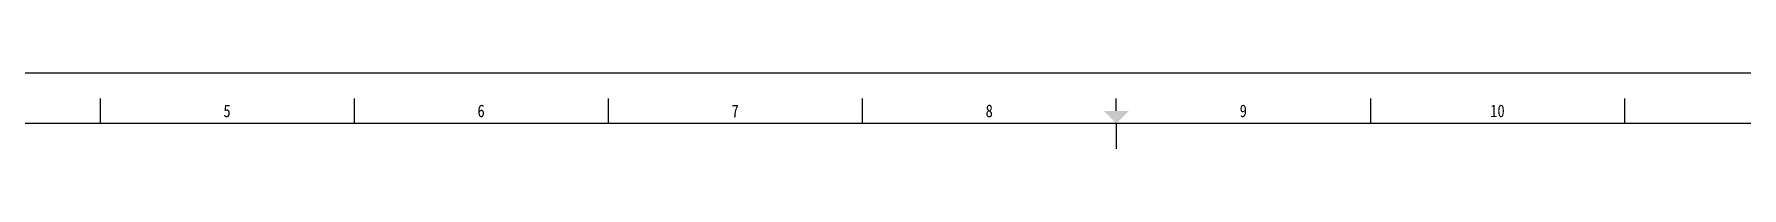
# Model space of a CAD drawing. Extents: x 741202 to 867202, y 603120 to 647617.
# Drawn here: x 820191 to 845555, y 646494 to 647617 of the extents above; entities that cross this region are included whole.
import ezdxf
from ezdxf.enums import TextEntityAlignment as Align

# ---------------------------------------------------------------- set-up
doc = ezdxf.new("R2010")
doc.units = 0
doc.header["$LTSCALE"] = 1000
doc.header["$MEASUREMENT"] = 0
doc.layers.get('0').update_dxf_attribs({"linetype": 'CONTINUOUS'})
doc.layers.add('tk', color=253, linetype='CONTINUOUS')
doc.styles.add('TKZ1', font='SIMHEI.TTF', dxfattribs={"width": 0.7})

# ---------------------------------------------------------------- blocks, each defined once
blk = doc.blocks.new('fasdf')
for p, q in [((405844, 733593), (342844, 733593)), ((359811, 733218), (359811, 732843)), ((363585, 733218), (363585, 732843)), ((367358, 733218), (367358, 732843)), ((371132, 733218), (371132, 732843)), ((374906, 733031), (374906, 733218)), ((378679, 733218), (378679, 732843)), ((382453, 733218), (382453, 732843)), ((405095, 732843), (344716, 732843)), ((374906, 732843), (374906, 732469))]:
    blk.add_line(p, q)
blk.add_solid([(374718, 733031), (375093, 733031), (374906, 732843)])
at = {"style": 'TKZ1', "width": 0.85}
for s, height, p in [('5', 187, (361698, 733031)), ('6', 187, (365471, 733031)), ('7', 187, (369245, 733031)), ('8', 187, (373019, 733031)), ('9', 187, (376792, 733031)), ('10', 187.3, (380566, 733031))]:
    blk.add_text(s, height=height, dxfattribs=at).set_placement(p, align=Align.MIDDLE)

msp = doc.modelspace()

# ---------------------------------------------------------------- block references
at = {"layer": 'tk'}
msp.add_blockref('fasdf', (461358, -85975), dxfattribs=at)

doc.saveas('drawing.dxf')
